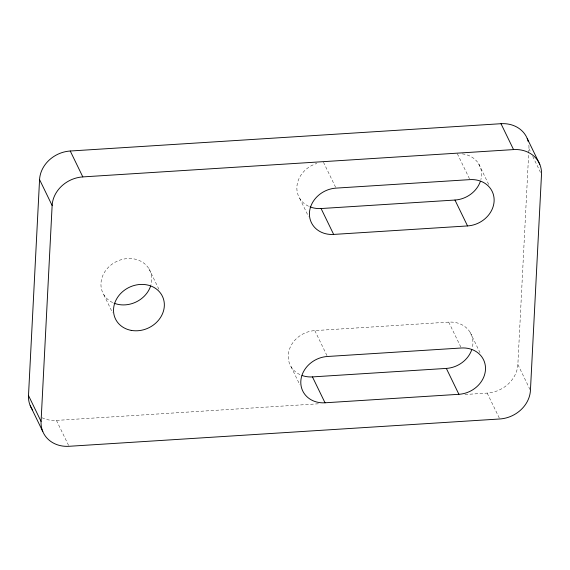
<?xml version="1.0" encoding="UTF-8"?>
<svg xmlns="http://www.w3.org/2000/svg" width="570" height="570" viewBox="0 0 570 570"><rect width="100%" height="100%" fill="white"/><g stroke="black" fill="none" stroke-linecap="round" stroke-linejoin="round"><path stroke-width="0.43" stroke-dasharray="2.85 2.14" d="M530.05 389.609L517.866 364.508L528.654 153.907M528.703 153.017L528.932 148.571A30.089 25.956 -25.9 0 0 528.86 145.101M299.92 374.611A26.063 22.479 -25.9 0 1 289.425 349.317A26.063 22.479 -25.9 0 1 314.825 330.6L448.711 322.114A26.063 22.479 -25.9 0 1 472.252 347.992M41.973 417.76A30.089 25.956 -25.9 0 0 56.444 420.411L318.438 403.795M464.978 394.504L487.179 393.093A30.089 25.956 -25.9 0 0 517.866 364.508M528.932 148.571L530.834 152.496M532.736 156.415L540.738 172.888M478.736 163.925L489.024 185.1M457.339 153.743L469.53 178.845M470.107 332.296L480.011 352.688M487.179 393.093L499.748 418.986M448.711 322.114L461.28 347.999M323.461 162.229L336.029 188.121M299.692 198.353L308.448 216.393M314.825 330.6L327.016 355.701M291.056 366.724L299.82 384.764M148.948 268.748L159.237 289.93M103.783 294.69L112.547 312.731M56.444 420.411L69.013 446.296M462.277 153.871A26.063 22.479 -25.9 0 1 480.88 179.621M112.646 302.57A26.063 22.479 -25.9 0 1 103.854 273.393A26.063 22.479 -25.9 0 1 136.166 259.414A26.063 22.479 -25.9 0 1 150.587 286.154M308.548 206.24A26.063 22.479 -25.9 0 1 297.255 183.96A26.063 22.479 -25.9 0 1 316.849 163.44"/><path stroke-width="0.85" d="M32.682 410.079A30.089 25.956 -25.9 0 1 28.5 395.537L39.565 179.607A30.089 25.956 -25.9 0 1 70.252 151.014L500.987 123.704A30.089 25.956 -25.9 0 1 528.283 141.716M500.987 123.704L513.556 149.589A30.089 25.956 -25.9 0 1 541.5 174.463L530.435 390.393A30.089 25.956 -25.9 0 1 499.748 418.986L69.013 446.296A30.089 25.956 -25.9 0 1 41.069 421.43L52.134 205.492L39.565 179.607M52.134 205.492A30.089 25.956 -25.9 0 1 82.821 176.907L513.556 149.589M309.973 206.853A26.063 22.479 -25.9 0 0 321.088 208.535L454.967 200.042A26.063 22.479 -25.9 0 0 480.375 181.331M333.657 234.42L467.535 225.934A26.063 22.479 -25.9 0 0 494.112 201.167A26.063 22.479 -25.9 0 0 469.908 179.628L336.029 188.121A26.063 22.479 -25.9 0 0 309.446 212.881A26.063 22.479 -25.9 0 0 333.657 234.42L321.088 208.535M302.079 375.502A26.063 22.479 -25.9 0 0 312.453 376.905L446.339 368.412A26.063 22.479 -25.9 0 0 471.746 349.702M325.028 402.791L458.907 394.305A26.063 22.479 -25.9 0 0 485.483 369.538A26.063 22.479 -25.9 0 0 461.28 347.999L327.401 356.492A26.063 22.479 -25.9 0 0 300.817 381.252A26.063 22.479 -25.9 0 0 325.028 402.791L312.453 376.905M527.221 138.489L539.79 164.374M454.967 200.042L467.535 225.934M446.339 368.412L458.907 394.305M70.252 151.014L82.821 176.907M28.5 395.537L41.069 421.43M30.21 405.626L42.779 431.511M150.587 286.154A26.063 22.479 -25.9 0 1 114.064 303.19M131.221 330.379A26.063 22.479 -25.9 0 0 163.768 300.055A26.063 22.479 -25.9 0 0 121.823 292.374A26.063 22.479 -25.9 0 0 131.221 330.379"/></g></svg>
